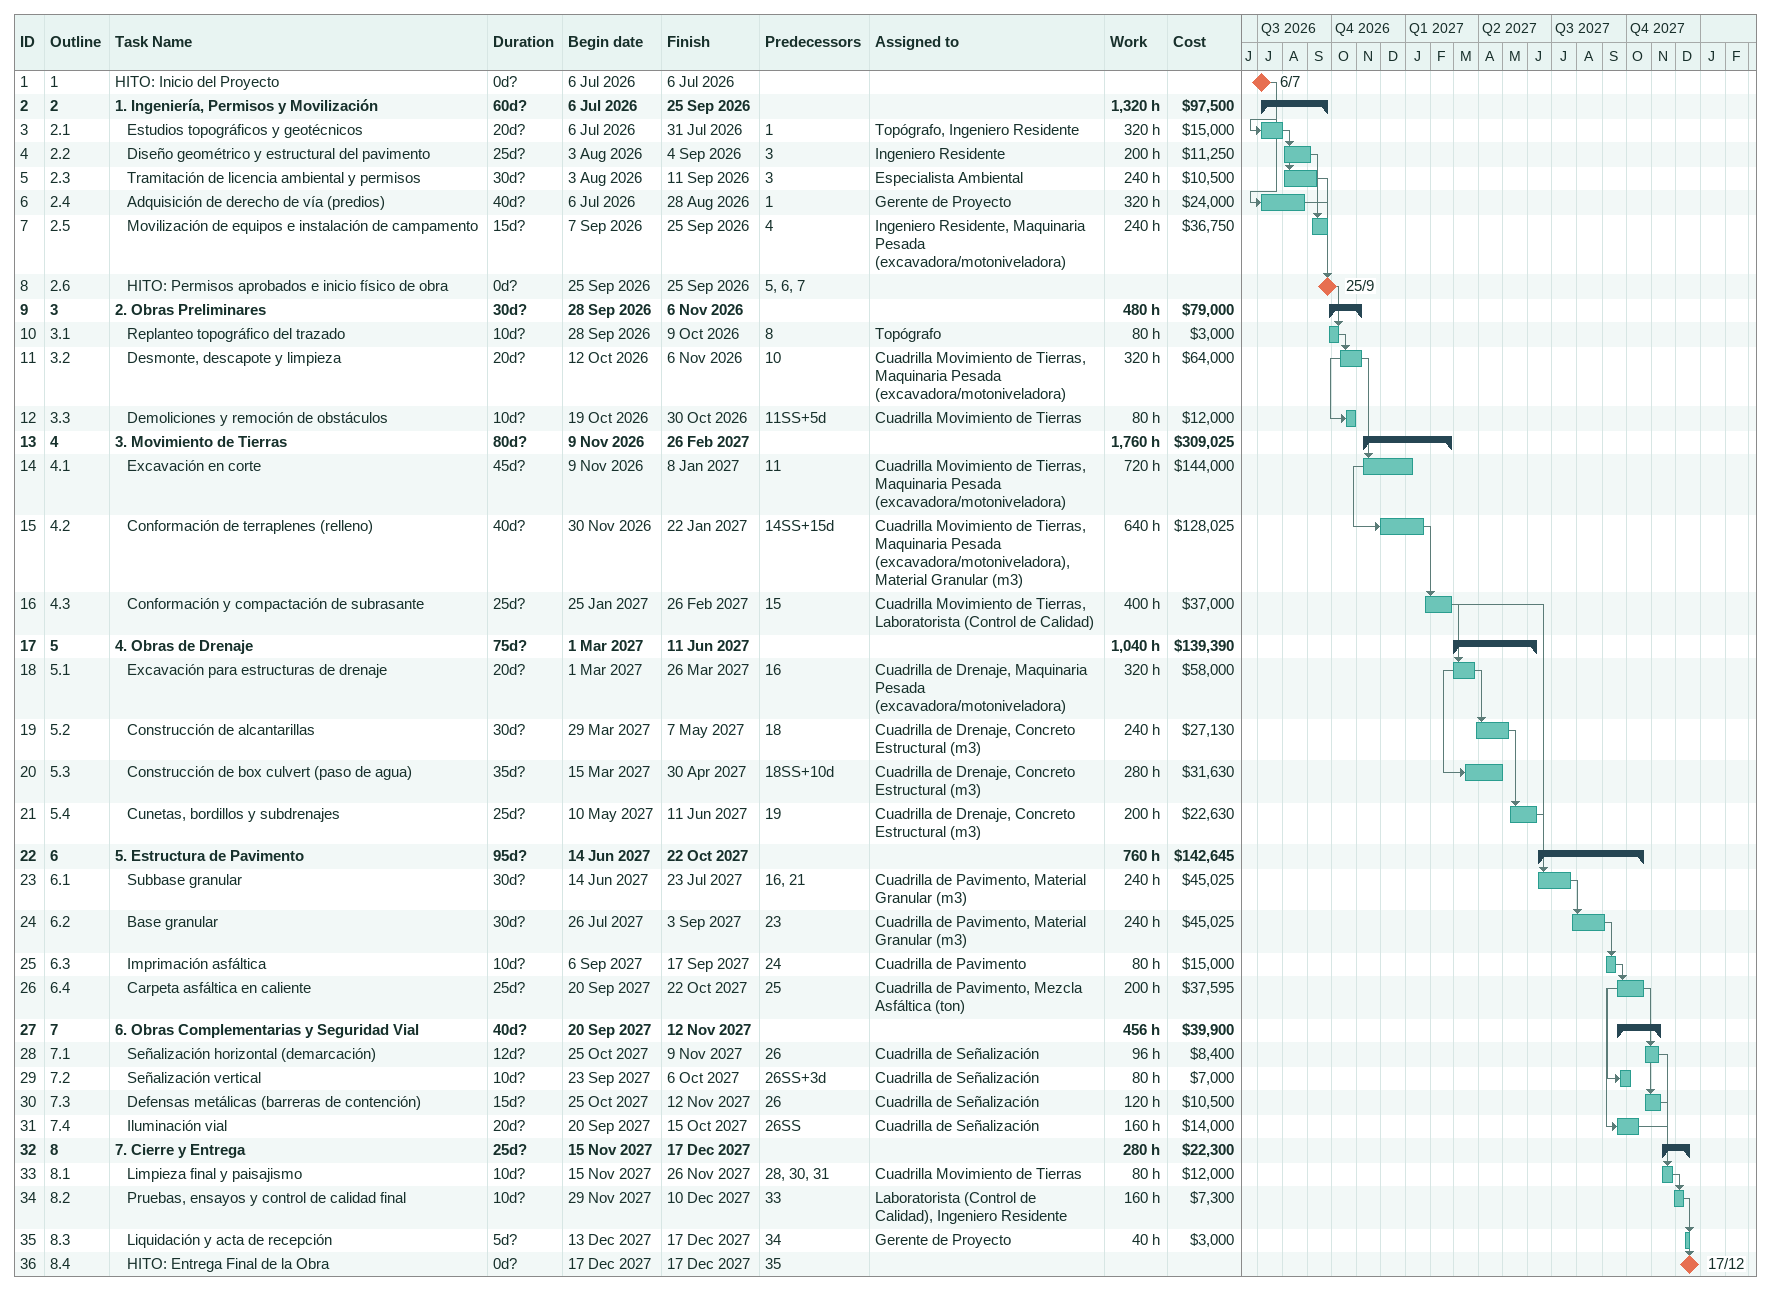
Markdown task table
| ID | WBS | Task | Duration | Start | Finish | Predecessors | Resources | Work (h) | Cost ($) |
|---|---|---|---|---|---|---|---|---|---|
| 1 | 1 | HITO: Inicio del Proyecto | 0d? | 2026-07-06 | 2026-07-06 |  |  |  |  |
| 2 | 2 | **1. Ingeniería, Permisos y Movilización** | 60d? | 2026-07-06 | 2026-09-25 |  |  | 1320 | 97500 |
| 3 | 2.1 | Estudios topográficos y geotécnicos | 20d? | 2026-07-06 | 2026-07-31 | 1 | Topógrafo, Ingeniero Residente | 320 | 15000 |
| 4 | 2.2 | Diseño geométrico y estructural del pavimento | 25d? | 2026-08-03 | 2026-09-04 | 3 | Ingeniero Residente | 200 | 11250 |
| 5 | 2.3 | Tramitación de licencia ambiental y permisos | 30d? | 2026-08-03 | 2026-09-11 | 3 | Especialista Ambiental | 240 | 10500 |
| 6 | 2.4 | Adquisición de derecho de vía (predios) | 40d? | 2026-07-06 | 2026-08-28 | 1 | Gerente de Proyecto | 320 | 24000 |
| 7 | 2.5 | Movilización de equipos e instalación de campamento | 15d? | 2026-09-07 | 2026-09-25 | 4 | Ingeniero Residente, Maquinaria Pesada (excavadora/motoniveladora) | 240 | 36750 |
| 8 | 2.6 | HITO: Permisos aprobados e inicio físico de obra | 0d? | 2026-09-25 | 2026-09-25 | 5, 6, 7 |  |  |  |
| 9 | 3 | **2. Obras Preliminares** | 30d? | 2026-09-28 | 2026-11-06 |  |  | 480 | 79000 |
| 10 | 3.1 | Replanteo topográfico del trazado | 10d? | 2026-09-28 | 2026-10-09 | 8 | Topógrafo | 80 | 3000 |
| 11 | 3.2 | Desmonte, descapote y limpieza | 20d? | 2026-10-12 | 2026-11-06 | 10 | Cuadrilla Movimiento de Tierras, Maquinaria Pesada (excavadora/motoniveladora) | 320 | 64000 |
| 12 | 3.3 | Demoliciones y remoción de obstáculos | 10d? | 2026-10-19 | 2026-10-30 | 11SS+5d | Cuadrilla Movimiento de Tierras | 80 | 12000 |
| 13 | 4 | **3. Movimiento de Tierras** | 80d? | 2026-11-09 | 2027-02-26 |  |  | 1760 | 309025 |
| 14 | 4.1 | Excavación en corte | 45d? | 2026-11-09 | 2027-01-08 | 11 | Cuadrilla Movimiento de Tierras, Maquinaria Pesada (excavadora/motoniveladora) | 720 | 144000 |
| 15 | 4.2 | Conformación de terraplenes (relleno) | 40d? | 2026-11-30 | 2027-01-22 | 14SS+15d | Cuadrilla Movimiento de Tierras, Maquinaria Pesada (excavadora/motoniveladora), Material Granular (m3) | 640 | 128025 |
| 16 | 4.3 | Conformación y compactación de subrasante | 25d? | 2027-01-25 | 2027-02-26 | 15 | Cuadrilla Movimiento de Tierras, Laboratorista (Control de Calidad) | 400 | 37000 |
| 17 | 5 | **4. Obras de Drenaje** | 75d? | 2027-03-01 | 2027-06-11 |  |  | 1040 | 139390 |
| 18 | 5.1 | Excavación para estructuras de drenaje | 20d? | 2027-03-01 | 2027-03-26 | 16 | Cuadrilla de Drenaje, Maquinaria Pesada (excavadora/motoniveladora) | 320 | 58000 |
| 19 | 5.2 | Construcción de alcantarillas | 30d? | 2027-03-29 | 2027-05-07 | 18 | Cuadrilla de Drenaje, Concreto Estructural (m3) | 240 | 27130 |
| 20 | 5.3 | Construcción de box culvert (paso de agua) | 35d? | 2027-03-15 | 2027-04-30 | 18SS+10d | Cuadrilla de Drenaje, Concreto Estructural (m3) | 280 | 31630 |
| 21 | 5.4 | Cunetas, bordillos y subdrenajes | 25d? | 2027-05-10 | 2027-06-11 | 19 | Cuadrilla de Drenaje, Concreto Estructural (m3) | 200 | 22630 |
| 22 | 6 | **5. Estructura de Pavimento** | 95d? | 2027-06-14 | 2027-10-22 |  |  | 760 | 142645 |
| 23 | 6.1 | Subbase granular | 30d? | 2027-06-14 | 2027-07-23 | 16, 21 | Cuadrilla de Pavimento, Material Granular (m3) | 240 | 45025 |
| 24 | 6.2 | Base granular | 30d? | 2027-07-26 | 2027-09-03 | 23 | Cuadrilla de Pavimento, Material Granular (m3) | 240 | 45025 |
| 25 | 6.3 | Imprimación asfáltica | 10d? | 2027-09-06 | 2027-09-17 | 24 | Cuadrilla de Pavimento | 80 | 15000 |
| 26 | 6.4 | Carpeta asfáltica en caliente | 25d? | 2027-09-20 | 2027-10-22 | 25 | Cuadrilla de Pavimento, Mezcla Asfáltica (ton) | 200 | 37595 |
| 27 | 7 | **6. Obras Complementarias y Seguridad Vial** | 40d? | 2027-09-20 | 2027-11-12 |  |  | 456 | 39900 |
| 28 | 7.1 | Señalización horizontal (demarcación) | 12d? | 2027-10-25 | 2027-11-09 | 26 | Cuadrilla de Señalización | 96 | 8400 |
| 29 | 7.2 | Señalización vertical | 10d? | 2027-09-23 | 2027-10-06 | 26SS+3d | Cuadrilla de Señalización | 80 | 7000 |
| 30 | 7.3 | Defensas metálicas (barreras de contención) | 15d? | 2027-10-25 | 2027-11-12 | 26 | Cuadrilla de Señalización | 120 | 10500 |
| 31 | 7.4 | Iluminación vial | 20d? | 2027-09-20 | 2027-10-15 | 26SS | Cuadrilla de Señalización | 160 | 14000 |
| 32 | 8 | **7. Cierre y Entrega** | 25d? | 2027-11-15 | 2027-12-17 |  |  | 280 | 22300 |
| 33 | 8.1 | Limpieza final y paisajismo | 10d? | 2027-11-15 | 2027-11-26 | 28, 30, 31 | Cuadrilla Movimiento de Tierras | 80 | 12000 |
| 34 | 8.2 | Pruebas, ensayos y control de calidad final | 10d? | 2027-11-29 | 2027-12-10 | 33 | Laboratorista (Control de Calidad), Ingeniero Residente | 160 | 7300 |
| 35 | 8.3 | Liquidación y acta de recepción | 5d? | 2027-12-13 | 2027-12-17 | 34 | Gerente de Proyecto | 40 | 3000 |
| 36 | 8.4 | HITO: Entrega Final de la Obra | 0d? | 2027-12-17 | 2027-12-17 | 35 |  |  |  |
